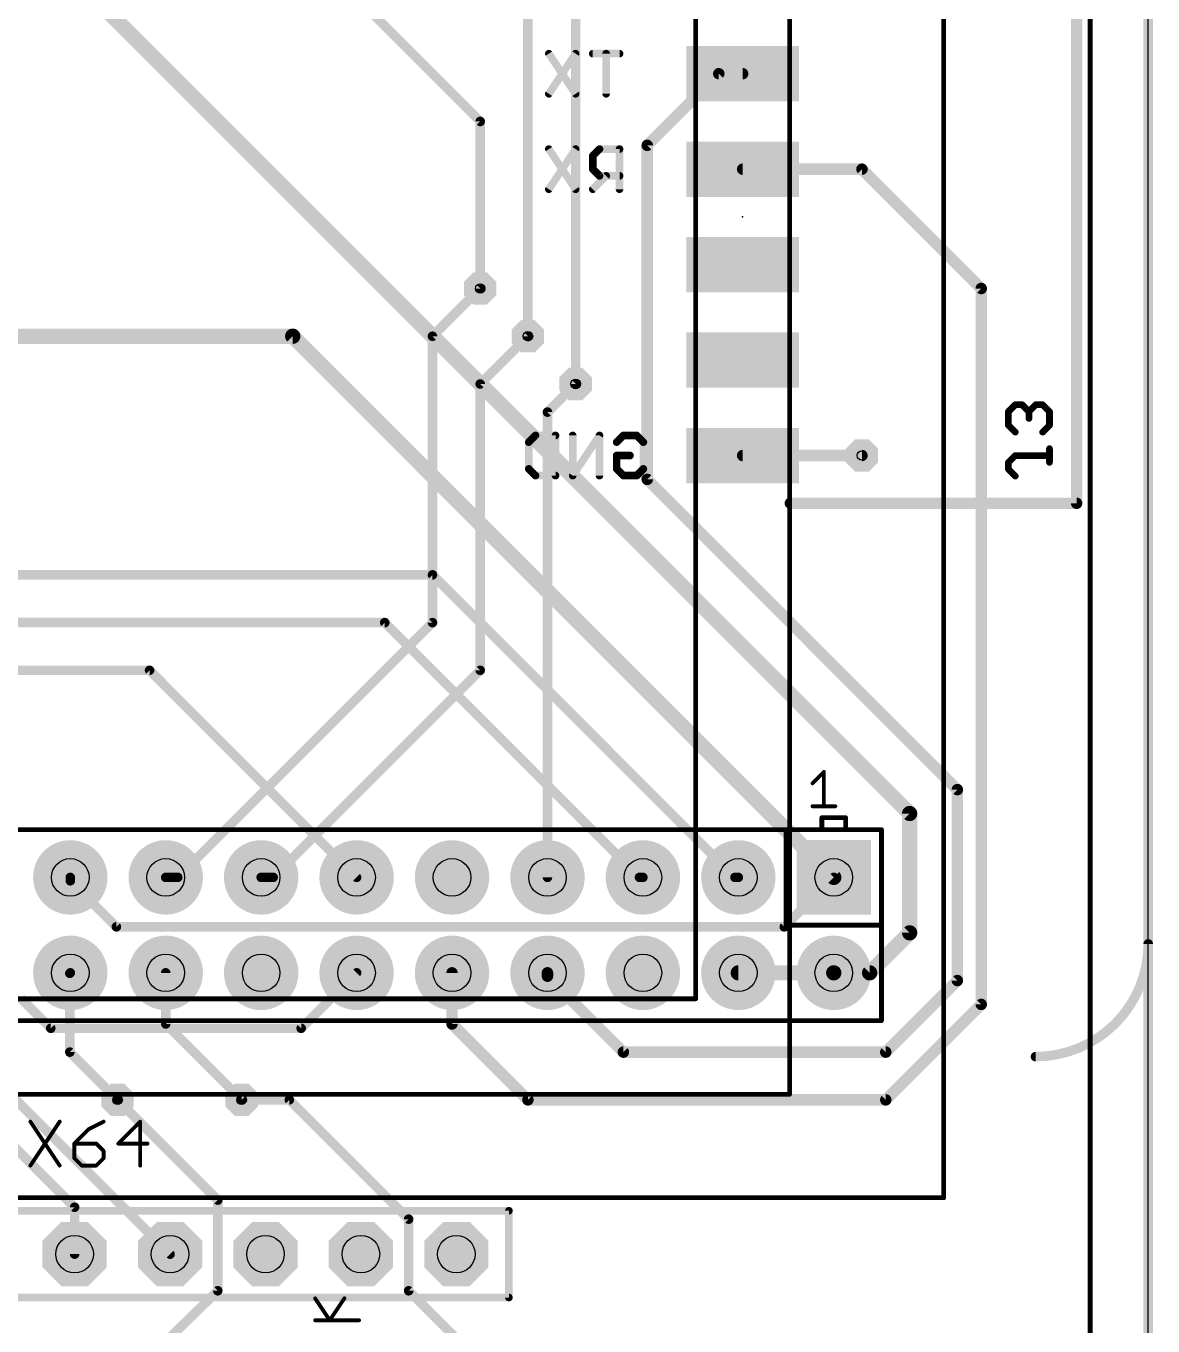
# Model space of a CAD drawing. Extents: x -0.1 to 85.2, y -25.2 to 58.4.
# Drawn here: x 55.22 to 85.22, y -7.29 to 27.3 of the extents above; entities that cross this region are included whole.
import ezdxf

# ---------------------------------------------------------------- set-up
doc = ezdxf.new("R2010")
doc.units = 0
for name, color, linetype in [('1', 22, 'CONTINUOUS'), ('16', 175, 'CONTINUOUS'), ('17', 82, 'CONTINUOUS'), ('18', 82, 'CONTINUOUS'), ('20', 7, 'CONTINUOUS'), ('21', 253, 'CONTINUOUS'), ('22', 253, 'CONTINUOUS'), ('24', 7, 'CONTINUOUS'), ('26', 253, 'CONTINUOUS'), ('27', 253, 'CONTINUOUS'), ('28', 253, 'CONTINUOUS'), ('29', 253, 'CONTINUOUS'), ('30', 253, 'CONTINUOUS'), ('32', 253, 'CONTINUOUS'), ('44', 253, 'CONTINUOUS'), ('49', 253, 'CONTINUOUS'), ('52', 253, 'CONTINUOUS')]:
    doc.layers.add(name, color=color, linetype=linetype)

# ---------------------------------------------------------------- blocks, each defined once
blk = doc.blocks.new('RECT')
blk.add_solid([(-0.5, -0.5), (0.5, -0.5), (-0.5, 0.5), (0.5, 0.5)])
blk = doc.blocks.new('OCTAGONP')
at = {"const_width": 0.5}
blk.add_lwpolyline([(-0.25, -0.1036), (-0.25, 0.1036), (-0.1036, 0.25), (0.1036, 0.25), (0.25, 0.1036), (0.25, -0.1036), (0.1036, -0.25), (-0.1036, -0.25), (-0.25, -0.1036), (-0.25, 0.1036)], dxfattribs=at)
blk = doc.blocks.new('SQUAREP')
blk.add_solid([(-0.5, -0.5), (0.5, -0.5), (-0.5, 0.5), (0.5, 0.5)])
blk = doc.blocks.new('ROUNDP')
at = {"const_width": 0.5}
blk.add_lwpolyline([(0, -0.25, 1), (0, 0.25, 1), (0, -0.25)], format="xyb", dxfattribs=at)
blk = doc.blocks.new('OCTAGONV')
at = {"const_width": 0.5}
blk.add_lwpolyline([(-0.25, -0.1036), (-0.25, 0.1036), (-0.1036, 0.25), (0.1036, 0.25), (0.25, 0.1036), (0.25, -0.1036), (0.1036, -0.25), (-0.1036, -0.25), (-0.25, -0.1036), (-0.25, 0.1036)], dxfattribs=at)

msp = doc.modelspace()

# ---------------------------------------------------------------- linework, layer by layer
at = {"layer": '1', "const_width": 0.254}
for points in [[(85.09, -24.13), (85.09, 55.88)], [(66.04, 19.05), (67.31, 20.32)], [(66.04, 11.43), (66.04, 19.05)], [(67.31, 17.78), (68.58, 19.05)], [(67.31, 10.16), (67.31, 17.78)], [(69.1, 17.03), (69.85, 17.78)], [(69.1, 4.65), (69.1, 17.03)], [(59.26, 4.65), (66.04, 11.43)], [(61.8, 4.65), (67.31, 10.16)], [(58.94, 4.65), (59.26, 4.65)], [(61.48, 4.65), (61.8, 4.65)], [(56.388, 2.098), (56.4, 2.11)], [(56.388, 0), (56.388, 2.098)], [(58.94, 2.11), (58.94, 0.75)], [(60.96, -1.27), (58.94, 0.75)], [(57.658, -1.27), (56.388, 0)]]:
    msp.add_lwpolyline(points, dxfattribs=at)
at = {"layer": '1', "const_width": 0.127}
for points in [[(67.3549, 20.2751, 1), (67.2651, 20.3649)], [(66.1035, 19.05, 1), (65.9765, 19.05)], [(65.9951, 19.0949, 1), (66.0849, 19.0051)], [(68.6249, 19.0051, 1), (68.5351, 19.0949)], [(67.3735, 17.78, 1), (67.2465, 17.78)], [(67.2651, 17.8249, 1), (67.3549, 17.7351)], [(69.8949, 17.7351, 1), (69.8051, 17.8249)], [(69.1635, 17.03, 1), (69.0365, 17.03)], [(69.0551, 17.0749, 1), (69.1449, 16.9851)], [(65.9765, 11.43, 1), (66.1035, 11.43)], [(66.0849, 11.3851, 1), (65.9951, 11.4749)], [(67.2465, 10.16, 1), (67.3735, 10.16)], [(67.3549, 10.1151, 1), (67.2651, 10.2049)], [(58.94, 4.7135, 1), (58.94, 4.5865)], [(59.2151, 4.6949, 1), (59.3049, 4.6051)], [(59.26, 4.5865, 1), (59.26, 4.7135)], [(61.48, 4.7135, 1), (61.48, 4.5865)], [(61.7551, 4.6949, 1), (61.8449, 4.6051)], [(61.8, 4.5865, 1), (61.8, 4.7135)], [(69.0365, 4.65, 1), (69.1635, 4.65)], [(56.4515, 2.098, 1), (56.3245, 2.098)], [(56.3431, 2.1429, 1), (56.4329, 2.0531)], [(56.4449, 2.0651, 1), (56.3551, 2.1549)], [(59.0035, 2.11, 1), (58.8765, 2.11)], [(58.9849, 0.7949, 1), (58.8951, 0.7051)], [(58.8765, 0.75, 1), (59.0035, 0.75)], [(56.4329, 0.0449, 1), (56.3431, -0.0449)], [(56.3245, 0, 1), (56.4515, 0)], [(57.6131, -1.3149, 1), (57.7029, -1.2251)], [(60.9151, -1.3149, 1), (61.0049, -1.2251)]]:
    msp.add_lwpolyline(points, format="xyb", dxfattribs=at)
at = {"layer": '16'}
for points, const_width in [([(85.09, 55.88), (85.09, -24.13)], 0.254), ([(67.31, 24.765), (55.88, 36.195)], 0.254), ([(69.85, 17.78), (69.85, 35.8625)], 0.254), ([(56.095, 28.995), (78.74, 6.35)], 0.4064), ([(68.58, 19.05), (68.58, 29.21)], 0.254), ([(71.755, 24.13), (73.66, 26.035)], 0.3048), ([(73.66, 26.035), (74.295, 26.035)], 0.3048), ([(67.31, 20.32), (67.31, 24.765)], 0.254), ([(71.755, 15.24), (71.755, 24.13)], 0.3048), ([(77.47, 23.495), (74.295, 23.495)], 0.3048), ([(80.645, 20.32), (77.47, 23.495)], 0.3048), ([(80.645, 1.27), (80.645, 20.32)], 0.3048), ([(43.4975, 19.05), (62.32, 19.05)], 0.4064), ([(62.32, 19.05), (76.72, 4.65)], 0.4064), ([(74.295, 15.875), (77.47, 15.875)], 0.3048), ([(80.01, 6.985), (71.755, 15.24)], 0.3048), ([(66.04, 12.7), (41.91, 12.7)], 0.254), ([(74.09, 4.65), (66.04, 12.7)], 0.254), ([(64.77, 11.43), (41.91, 11.43)], 0.254), ([(71.55, 4.65), (64.77, 11.43)], 0.254), ([(45.72, 10.16), (58.51, 10.16)], 0.254), ([(58.51, 10.16), (64.02, 4.65)], 0.254), ([(80.01, 1.905), (80.01, 6.985)], 0.3048), ([(78.74, 6.35), (78.74, 3.175)], 0.4064), ([(56.4, 4.65), (56.4, 4.56)], 0.254), ([(56.4, 4.56), (57.6263, 3.3338)], 0.254), ([(71.64, 4.65), (71.55, 4.65)], 0.254), ([(74.18, 4.65), (74.09, 4.65)], 0.254), ([(75.4038, 3.3338), (76.72, 4.65)], 0.254), ([(57.6263, 3.3338), (75.4038, 3.3338)], 0.254), ([(78.74, 3.175), (77.675, 2.11)], 0.4064), ([(62.545, 0.635), (64.02, 2.11)], 0.254), ([(66.56, 2.11), (66.56, 0.75)], 0.3048), ([(69.1, 2.11), (69.1, 2.02)], 0.3048), ([(69.1, 2.02), (71.12, 0)], 0.3048), ([(74.18, 2.11), (76.72, 2.11)], 0.4064), ([(76.72, 2.11), (77.675, 2.11)], 0.4064), ([(78.105, 0), (80.01, 1.905)], 0.3048), ([(55.0862, 1.4287), (55.88, 0.635)], 0.254), ([(78.105, -1.27), (80.645, 1.27)], 0.3048), ([(55.88, 0.635), (62.545, 0.635)], 0.254), ([(66.56, 0.75), (68.58, -1.27)], 0.3048), ([(53.68, 0), (59.055, -5.375)], 0.254), ([(71.12, 0), (78.105, 0)], 0.3048), ([(56.515, -4.1275), (53.6575, -1.27)], 0.254), ([(60.325, -3.937), (57.658, -1.27)], 0.254), ([(62.23, -1.27), (60.96, -1.27)], 0.254), ([(65.405, -4.445), (62.23, -1.27)], 0.254), ([(68.58, -1.27), (78.105, -1.27)], 0.3048), ([(56.515, -5.375), (56.515, -4.1275)], 0.254), ([(60.325, -6.35), (60.325, -3.937)], 0.254), ([(65.405, -6.35), (65.405, -4.445)], 0.254), ([(59.04, -7.605), (60.325, -6.35)], 0.254), ([(66.66, -7.605), (65.405, -6.35)], 0.254)]:
    msp.add_lwpolyline(points, dxfattribs=dict(at, const_width=const_width))
for points, const_width in [([(73.66, 26.1112, 1), (73.66, 25.9588)], 0.1524), ([(73.7139, 25.9811, 1), (73.6061, 26.0889)], 0.1524), ([(74.295, 25.9588, 1), (74.295, 26.1112)], 0.1524), ([(67.3735, 24.765, 1), (67.2465, 24.765)], 0.127), ([(67.2651, 24.7201, 1), (67.3549, 24.8099)], 0.127), ([(71.8312, 24.13, 1), (71.6788, 24.13)], 0.1524), ([(71.7011, 24.1839, 1), (71.8089, 24.0761)], 0.1524), ([(74.295, 23.5712, 1), (74.295, 23.4188)], 0.1524), ([(77.5239, 23.5489, 1), (77.4161, 23.4411)], 0.1524), ([(77.47, 23.4188, 1), (77.47, 23.5712)], 0.1524), ([(80.7212, 20.32, 1), (80.5688, 20.32)], 0.1524), ([(80.5911, 20.2661, 1), (80.6989, 20.3739)], 0.1524), ([(67.2465, 20.32, 1), (67.3735, 20.32)], 0.127), ([(62.3918, 19.1218, 1), (62.2482, 18.9782)], 0.2032), ([(62.32, 18.9484, 1), (62.32, 19.1516)], 0.2032), ([(68.5165, 19.05, 1), (68.6435, 19.05)], 0.127), ([(69.7865, 17.78, 1), (69.9135, 17.78)], 0.127), ([(74.295, 15.9512, 1), (74.295, 15.7988)], 0.1524), ([(77.47, 15.7988, 1), (77.47, 15.9512)], 0.1524), ([(71.8089, 15.2939, 1), (71.7011, 15.1861)], 0.1524), ([(71.6788, 15.24, 1), (71.8312, 15.24)], 0.1524), ([(66.0849, 12.7449, 1), (65.9951, 12.6551)], 0.127), ([(66.04, 12.6365, 1), (66.04, 12.7635)], 0.127), ([(64.8149, 11.4749, 1), (64.7251, 11.3851)], 0.127), ([(64.77, 11.3665, 1), (64.77, 11.4935)], 0.127), ([(58.5549, 10.2049, 1), (58.4651, 10.1151)], 0.127), ([(58.51, 10.0965, 1), (58.51, 10.2235)], 0.127), ([(80.0862, 6.985, 1), (79.9338, 6.985)], 0.1524), ([(79.9561, 6.9311, 1), (80.0639, 7.0389)], 0.1524), ([(78.8416, 6.35, 1), (78.6384, 6.35)], 0.2032), ([(78.6682, 6.2782, 1), (78.8118, 6.4218)], 0.2032), ([(56.4635, 4.65, 1), (56.3365, 4.65)], 0.127), ([(56.4449, 4.6049, 1), (56.3551, 4.5151)], 0.127), ([(56.3365, 4.56, 1), (56.4635, 4.56)], 0.127), ([(63.9751, 4.6051, 1), (64.0649, 4.6949)], 0.127), ([(71.55, 4.7135, 1), (71.55, 4.5865)], 0.127), ([(71.5051, 4.6051, 1), (71.5949, 4.6949)], 0.127), ([(71.64, 4.5865, 1), (71.64, 4.7135)], 0.127), ([(74.09, 4.7135, 1), (74.09, 4.5865)], 0.127), ([(74.0451, 4.6051, 1), (74.1349, 4.6949)], 0.127), ([(74.18, 4.5865, 1), (74.18, 4.7135)], 0.127), ([(76.6482, 4.5782, 1), (76.7918, 4.7218)], 0.2032), ([(76.7649, 4.6051, 1), (76.6751, 4.6949)], 0.127), ([(57.6263, 3.3973, 1), (57.6263, 3.2703)], 0.127), ([(75.4038, 3.2703, 1), (75.4038, 3.3973)], 0.127), ([(57.5813, 3.2888, 1), (57.6712, 3.3787)], 0.127), ([(75.3588, 3.3787, 1), (75.4487, 3.2888)], 0.127), ([(78.6384, 3.175, 1), (78.8416, 3.175)], 0.2032), ([(78.8118, 3.1032, 1), (78.6682, 3.2468)], 0.2032), ([(64.0649, 2.0651, 1), (63.9751, 2.1549)], 0.127), ([(66.6362, 2.11, 1), (66.4838, 2.11)], 0.1524), ([(69.1762, 2.11, 1), (69.0238, 2.11)], 0.1524), ([(69.1539, 2.0739, 1), (69.0461, 1.9661)], 0.1524), ([(69.0238, 2.02, 1), (69.1762, 2.02)], 0.1524), ([(74.18, 2.2116, 1), (74.18, 2.0084)], 0.2032), ([(76.72, 2.2116, 1), (76.72, 2.0084)], 0.2032), ([(76.72, 2.0084, 1), (76.72, 2.2116)], 0.2032), ([(77.6032, 2.1818, 1), (77.7468, 2.0382)], 0.2032), ([(77.675, 2.0084, 1), (77.675, 2.2116)], 0.2032), ([(79.9338, 1.905, 1), (80.0862, 1.905)], 0.1524), ([(80.0639, 1.8511, 1), (79.9561, 1.9589)], 0.1524), ([(80.6989, 1.2161, 1), (80.5911, 1.3239)], 0.1524), ([(80.5688, 1.27, 1), (80.7212, 1.27)], 0.1524), ([(55.88, 0.6985, 1), (55.88, 0.5715)], 0.127), ([(55.8351, 0.5901, 1), (55.9249, 0.6799)], 0.127), ([(62.5001, 0.6799, 1), (62.5899, 0.5901)], 0.127), ([(62.545, 0.5715, 1), (62.545, 0.6985)], 0.127), ([(66.6139, 0.8039, 1), (66.5061, 0.6961)], 0.1524), ([(66.4838, 0.75, 1), (66.6362, 0.75)], 0.1524), ([(71.12, 0.0762, 1), (71.12, -0.0762)], 0.1524), ([(71.0661, -0.0539, 1), (71.1739, 0.0539)], 0.1524), ([(78.0511, 0.0539, 1), (78.1589, -0.0539)], 0.1524), ([(78.105, -0.0762, 1), (78.105, 0.0762)], 0.1524), ([(57.7029, -1.2251, 1), (57.6131, -1.3149)], 0.127), ([(60.96, -1.2065, 1), (60.96, -1.3335)], 0.127), ([(62.2749, -1.2251, 1), (62.1851, -1.3149)], 0.127), ([(62.23, -1.3335, 1), (62.23, -1.2065)], 0.127), ([(68.58, -1.1938, 1), (68.58, -1.3462)], 0.1524), ([(68.5261, -1.3239, 1), (68.6339, -1.2161)], 0.1524), ([(78.0511, -1.2161, 1), (78.1589, -1.3239)], 0.1524), ([(78.105, -1.3462, 1), (78.105, -1.1938)], 0.1524), ([(56.5785, -4.1275, 1), (56.4515, -4.1275)], 0.127), ([(56.4701, -4.1724, 1), (56.5599, -4.0826)], 0.127), ([(60.3885, -3.937, 1), (60.2615, -3.937)], 0.127), ([(60.2801, -3.9819, 1), (60.3699, -3.8921)], 0.127), ([(65.4685, -4.445, 1), (65.3415, -4.445)], 0.127), ([(65.3601, -4.4899, 1), (65.4499, -4.4001)], 0.127), ([(56.4515, -5.375, 1), (56.5785, -5.375)], 0.127), ([(59.0101, -5.4199, 1), (59.0999, -5.3301)], 0.127), ([(60.3694, -6.3954, 1), (60.2806, -6.3046)], 0.127), ([(65.4499, -6.3051, 1), (65.3601, -6.3949)], 0.127), ([(60.2615, -6.35, 1), (60.3885, -6.35)], 0.127), ([(65.3415, -6.35, 1), (65.4685, -6.35)], 0.127)]:
    msp.add_lwpolyline(points, format="xyb", dxfattribs=dict(at, const_width=const_width))
at = {"layer": '20'}
msp.add_line((85.09, -21.59), (85.09, 53.34), dxfattribs=at)
at = {"layer": '21'}
for points, const_width in [([(76.1528, 7.1524), (76.4578, 7.4575)], 0.1016), ([(76.4578, 7.4575), (76.4578, 6.5423)], 0.1016), ([(76.1528, 6.5423), (76.7629, 6.5423)], 0.1016), ([(77.0375, 6.2375), (76.4025, 6.2375)], 0.127), ([(76.4025, 6.2375), (76.4025, 5.92)], 0.127), ([(77.0375, 5.92), (77.0375, 6.2375)], 0.127), ([(75.45, 5.92), (27.19, 5.92)], 0.127), ([(76.4025, 5.92), (75.45, 5.92)], 0.127), ([(75.45, 3.38), (75.45, 5.92)], 0.127), ([(77.0375, 5.92), (76.4025, 5.92)], 0.127), ([(77.99, 5.92), (77.0375, 5.92)], 0.127), ([(77.99, 3.38), (77.99, 5.92)], 0.127), ([(77.99, 3.38), (75.45, 3.38)], 0.127), ([(77.99, 0.84), (77.99, 3.38)], 0.127), ([(27.19, 0.84), (77.99, 0.84)], 0.127), ([(17.016, -4.22), (68.074, -4.22)], 0.2032), ([(68.074, -4.22), (68.074, -6.53)], 0.2032), ([(68.074, -6.53), (17.016, -6.53)], 0.2032)]:
    msp.add_lwpolyline(points, dxfattribs=dict(at, const_width=const_width))
for points, const_width in [([(76.4832, 7.4575, 1), (76.4324, 7.4575)], 0.0508), ([(76.4758, 7.4395, 1), (76.4399, 7.4754)], 0.0508), ([(76.1348, 7.1704, 1), (76.1707, 7.1345)], 0.0508), ([(76.1528, 6.5677, 1), (76.1528, 6.5169)], 0.0508), ([(76.7629, 6.5169, 1), (76.7629, 6.5677)], 0.0508), ([(76.4025, 6.2693, 1), (76.4025, 6.2058)], 0.0635), ([(76.4343, 6.2375, 1), (76.3708, 6.2375)], 0.0635), ([(76.4324, 6.5423, 1), (76.4832, 6.5423)], 0.0508), ([(77.0693, 6.2375, 1), (77.0058, 6.2375)], 0.0635), ([(77.0375, 6.2058, 1), (77.0375, 6.2693)], 0.0635), ([(75.4818, 5.92, 1), (75.4183, 5.92)], 0.0635), ([(75.45, 5.9517, 1), (75.45, 5.8883)], 0.0635), ([(75.45, 5.8883, 1), (75.45, 5.9517)], 0.0635), ([(76.4025, 5.9517, 1), (76.4025, 5.8883)], 0.0635), ([(76.3708, 5.92, 1), (76.4343, 5.92)], 0.0635), ([(76.4025, 5.8883, 1), (76.4025, 5.9517)], 0.0635), ([(77.0375, 5.9517, 1), (77.0375, 5.8883)], 0.0635), ([(77.0058, 5.92, 1), (77.0693, 5.92)], 0.0635), ([(77.0375, 5.8883, 1), (77.0375, 5.9517)], 0.0635), ([(78.0218, 5.92, 1), (77.9583, 5.92)], 0.0635), ([(77.99, 5.8883, 1), (77.99, 5.9517)], 0.0635), ([(75.45, 3.4118, 1), (75.45, 3.3483)], 0.0635), ([(75.4183, 3.38, 1), (75.4818, 3.38)], 0.0635), ([(78.0218, 3.38, 1), (77.9583, 3.38)], 0.0635), ([(77.9583, 3.38, 1), (78.0218, 3.38)], 0.0635), ([(77.99, 3.3483, 1), (77.99, 3.4118)], 0.0635), ([(77.9583, 0.84, 1), (78.0218, 0.84)], 0.0635), ([(77.99, 0.8083, 1), (77.99, 0.8718)], 0.0635), ([(68.1248, -4.22, 1), (68.0232, -4.22)], 0.1016), ([(68.074, -4.2708, 1), (68.074, -4.1692)], 0.1016), ([(68.0232, -6.53, 1), (68.1248, -6.53)], 0.1016), ([(68.074, -6.5808, 1), (68.074, -6.4792)], 0.1016)]:
    msp.add_lwpolyline(points, format="xyb", dxfattribs=dict(at, const_width=const_width))
at = {"layer": '22'}
for points, const_width in [([(83.185, 14.605), (83.185, 29.845)], 0.3048), ([(81.5511, 17.2271), (81.3689, 17.0449)], 0.1778), ([(81.7333, 17.2271), (81.5511, 17.2271)], 0.1778), ([(81.9155, 17.0449), (81.7333, 17.2271)], 0.1778), ([(82.0977, 17.2271), (81.9155, 17.0449)], 0.1778), ([(82.2798, 17.2271), (82.0977, 17.2271)], 0.1778), ([(82.462, 17.0449), (82.2798, 17.2271)], 0.1778), ([(81.3689, 17.0449), (81.3689, 16.6805)], 0.1778), ([(81.9155, 17.0449), (81.9155, 16.8627)], 0.1778), ([(82.462, 16.6805), (82.462, 17.0449)], 0.1778), ([(81.3689, 16.6805), (81.5511, 16.4983)], 0.1778), ([(82.2798, 16.4983), (82.462, 16.6805)], 0.1778), ([(81.3689, 15.6933), (81.5511, 15.8755)], 0.1778), ([(81.5511, 15.8755), (82.462, 15.8755)], 0.1778), ([(82.462, 15.6933), (82.462, 16.0577)], 0.1778), ([(81.3689, 15.5111), (81.3689, 15.6933)], 0.1778), ([(81.5511, 15.3289), (81.3689, 15.5111)], 0.1778), ([(75.565, 14.605), (83.185, 14.605)], 0.3048)]:
    msp.add_lwpolyline(points, dxfattribs=dict(at, const_width=const_width))
for points, const_width in [([(81.5511, 17.2715, 1), (81.5511, 17.1826)], 0.0889), ([(81.5825, 17.1956, 1), (81.5197, 17.2585)], 0.0889), ([(81.7647, 17.2585, 1), (81.7018, 17.1956)], 0.0889), ([(81.7333, 17.1826, 1), (81.7333, 17.2715)], 0.0889), ([(82.0977, 17.2715, 1), (82.0977, 17.1826)], 0.0889), ([(82.1291, 17.1956, 1), (82.0662, 17.2585)], 0.0889), ([(82.3113, 17.2585, 1), (82.2484, 17.1956)], 0.0889), ([(82.2798, 17.1826, 1), (82.2798, 17.2715)], 0.0889), ([(81.3375, 17.0763, 1), (81.4003, 17.0134)], 0.0889), ([(81.4134, 17.0449, 1), (81.3245, 17.0449)], 0.0889), ([(81.9599, 17.0449, 1), (81.871, 17.0449)], 0.0889), ([(81.884, 17.0763, 1), (81.9469, 17.0134)], 0.0889), ([(81.884, 17.0134, 1), (81.9469, 17.0763)], 0.0889), ([(82.5065, 17.0449, 1), (82.4176, 17.0449)], 0.0889), ([(82.4306, 17.0134, 1), (82.4935, 17.0763)], 0.0889), ([(81.4003, 16.7119, 1), (81.3375, 16.6491)], 0.0889), ([(81.3245, 16.6805, 1), (81.4134, 16.6805)], 0.0889), ([(81.871, 16.8627, 1), (81.9599, 16.8627)], 0.0889), ([(82.4176, 16.6805, 1), (82.5065, 16.6805)], 0.0889), ([(82.4935, 16.6491, 1), (82.4306, 16.7119)], 0.0889), ([(81.5197, 16.4669, 1), (81.5825, 16.5297)], 0.0889), ([(82.2484, 16.5297, 1), (82.3113, 16.4669)], 0.0889), ([(81.5511, 15.9199, 1), (81.5511, 15.831)], 0.0889), ([(81.5825, 15.844, 1), (81.5197, 15.9069)], 0.0889), ([(82.5065, 16.0577, 1), (82.4176, 16.0577)], 0.0889), ([(82.462, 15.831, 1), (82.462, 15.9199)], 0.0889), ([(81.3375, 15.7247, 1), (81.4003, 15.6618)], 0.0889), ([(81.4003, 15.5425, 1), (81.3375, 15.4797)], 0.0889), ([(81.4134, 15.6933, 1), (81.3245, 15.6933)], 0.0889), ([(82.4176, 15.6933, 1), (82.5065, 15.6933)], 0.0889), ([(81.3245, 15.5111, 1), (81.4134, 15.5111)], 0.0889), ([(81.5197, 15.2975, 1), (81.5825, 15.3603)], 0.0889), ([(75.565, 14.6812, 1), (75.565, 14.5288)], 0.1524), ([(83.1088, 14.605, 1), (83.2612, 14.605)], 0.1524), ([(83.185, 14.5288, 1), (83.185, 14.6812)], 0.1524)]:
    msp.add_lwpolyline(points, format="xyb", dxfattribs=dict(at, const_width=const_width))
at = {"layer": '24'}
msp.add_point((74.295, 22.225), dxfattribs=at)
at = {"layer": '26', "const_width": 0.2032}
for points in [[(69.849, 26.5693), (69.1372, 25.5016)], [(69.1372, 26.5693), (69.849, 25.5016)], [(71.0184, 26.5693), (70.3066, 26.5693)], [(70.6625, 25.5016), (70.6625, 26.5693)], [(69.849, 24.0293), (69.1372, 22.9616)], [(69.1372, 24.0293), (69.849, 22.9616)], [(70.4845, 24.0293), (70.3066, 23.8514)], [(70.3066, 23.8514), (70.3066, 23.4955)], [(71.0184, 24.0293), (70.4845, 24.0293)], [(71.0184, 22.9616), (71.0184, 24.0293)], [(70.3066, 23.4955), (70.4845, 23.3175)], [(70.6625, 23.3175), (70.3066, 22.9616)], [(70.4845, 23.3175), (71.0184, 23.3175)], [(68.6028, 16.2314), (68.7807, 16.4093)], [(68.6028, 15.5196), (68.6028, 16.2314)], [(68.7807, 16.4093), (69.3146, 16.4093)], [(69.3146, 16.4093), (69.3146, 15.3416)], [(70.484, 16.4093), (69.7722, 15.3416)], [(69.7722, 15.3416), (69.7722, 16.4093)], [(70.484, 15.3416), (70.484, 16.4093)], [(70.9416, 16.2314), (71.1195, 16.4093)], [(71.1195, 16.4093), (71.4755, 16.4093)], [(71.4755, 16.4093), (71.6534, 16.2314)], [(71.6534, 16.2314), (71.6534, 15.5196)], [(70.9416, 15.5196), (70.9416, 15.8755)], [(70.9416, 15.8755), (71.2975, 15.8755)], [(68.7807, 15.3416), (68.6028, 15.5196)], [(71.1195, 15.3416), (70.9416, 15.5196)], [(71.6534, 15.5196), (71.4755, 15.3416)], [(69.3146, 15.3416), (68.7807, 15.3416)], [(71.4755, 15.3416), (71.1195, 15.3416)]]:
    msp.add_lwpolyline(points, dxfattribs=at)
at = {"layer": '26', "const_width": 0.1016}
for points in [[(69.1795, 26.5975, 1), (69.0949, 26.5411)], [(69.8913, 26.5411, 1), (69.8067, 26.5975)], [(70.3066, 26.6201, 1), (70.3066, 26.5185)], [(70.7133, 26.5693, 1), (70.6117, 26.5693)], [(71.0184, 26.5185, 1), (71.0184, 26.6201)], [(69.0949, 25.5298, 1), (69.1795, 25.4734)], [(69.8067, 25.4734, 1), (69.8913, 25.5298)], [(70.6117, 25.5016, 1), (70.7133, 25.5016)], [(69.1795, 24.0575, 1), (69.0949, 24.0011)], [(69.8913, 24.0011, 1), (69.8067, 24.0575)], [(70.3574, 23.8514, 1), (70.2558, 23.8514)], [(70.2707, 23.8873, 1), (70.3425, 23.8154)], [(70.4845, 24.0801, 1), (70.4845, 23.9785)], [(70.5205, 23.9934, 1), (70.4486, 24.0652)], [(71.0692, 24.0293, 1), (70.9676, 24.0293)], [(71.0184, 23.9785, 1), (71.0184, 24.0801)], [(70.3425, 23.5314, 1), (70.2707, 23.4595)], [(70.2558, 23.4955, 1), (70.3574, 23.4955)], [(70.4845, 23.3683, 1), (70.4845, 23.2667)], [(70.4486, 23.2816, 1), (70.5205, 23.3534)], [(70.6984, 23.2816, 1), (70.6266, 23.3534)], [(71.0184, 23.2667, 1), (71.0184, 23.3683)], [(69.0949, 22.9898, 1), (69.1795, 22.9334)], [(69.8067, 22.9334, 1), (69.8913, 22.9898)], [(70.2707, 22.9975, 1), (70.3425, 22.9257)], [(70.9676, 22.9616, 1), (71.0692, 22.9616)], [(68.6536, 16.2314, 1), (68.552, 16.2314)], [(68.5669, 16.2673, 1), (68.6387, 16.1954)], [(68.7807, 16.4601, 1), (68.7807, 16.3585)], [(68.8167, 16.3734, 1), (68.7448, 16.4452)], [(69.3654, 16.4093, 1), (69.2638, 16.4093)], [(69.3146, 16.3585, 1), (69.3146, 16.4601)], [(69.823, 16.4093, 1), (69.7214, 16.4093)], [(70.5348, 16.4093, 1), (70.4332, 16.4093)], [(70.5263, 16.3811, 1), (70.4417, 16.4375)], [(70.9057, 16.2673, 1), (70.9775, 16.1954)], [(71.1195, 16.4601, 1), (71.1195, 16.3585)], [(71.1555, 16.3734, 1), (71.0836, 16.4452)], [(71.5114, 16.4452, 1), (71.4395, 16.3734)], [(71.4755, 16.3585, 1), (71.4755, 16.4601)], [(71.7042, 16.2314, 1), (71.6026, 16.2314)], [(71.6175, 16.1954, 1), (71.6893, 16.2673)], [(70.9924, 15.8755, 1), (70.8908, 15.8755)], [(70.9416, 15.9263, 1), (70.9416, 15.8247)], [(71.2975, 15.8247, 1), (71.2975, 15.9263)], [(68.6387, 15.5555, 1), (68.5669, 15.4836)], [(68.552, 15.5196, 1), (68.6536, 15.5196)], [(70.9775, 15.5555, 1), (70.9057, 15.4836)], [(70.8908, 15.5196, 1), (70.9924, 15.5196)], [(71.6026, 15.5196, 1), (71.7042, 15.5196)], [(71.6893, 15.4836, 1), (71.6175, 15.5555)], [(68.7807, 15.3924, 1), (68.7807, 15.2908)], [(68.7448, 15.3057, 1), (68.8167, 15.3775)], [(69.2638, 15.3416, 1), (69.3654, 15.3416)], [(69.3146, 15.2908, 1), (69.3146, 15.3924)], [(69.7299, 15.3698, 1), (69.8145, 15.3134)], [(69.7214, 15.3416, 1), (69.823, 15.3416)], [(70.4332, 15.3416, 1), (70.5348, 15.3416)], [(71.1195, 15.3924, 1), (71.1195, 15.2908)], [(71.0836, 15.3057, 1), (71.1555, 15.3775)], [(71.4395, 15.3775, 1), (71.5114, 15.3057)], [(71.4755, 15.2908, 1), (71.4755, 15.3924)]]:
    msp.add_lwpolyline(points, format="xyb", dxfattribs=at)
at = {"layer": '27', "const_width": 0.1016}
for points in [[(55.3376, -1.8498), (56.1172, -3.0192)], [(56.1172, -1.8498), (55.3376, -3.0192)], [(56.8968, -2.0447), (56.507, -2.4345)], [(57.2866, -1.8498), (56.8968, -2.0447)], [(58.2611, -1.8498), (57.6764, -2.4345)], [(58.2611, -3.0192), (58.2611, -1.8498)], [(56.507, -2.4345), (56.507, -2.8243)], [(57.0917, -2.4345), (56.507, -2.4345)], [(57.2866, -2.6294), (57.0917, -2.4345)], [(57.6764, -2.4345), (58.456, -2.4345)], [(57.2866, -2.8243), (57.2866, -2.6294)], [(56.507, -2.8243), (56.7019, -3.0192)], [(56.7019, -3.0192), (57.0917, -3.0192)], [(57.0917, -3.0192), (57.2866, -2.8243)]]:
    msp.add_lwpolyline(points, dxfattribs=at)
at = {"layer": '27', "const_width": 0.0508}
for points in [[(55.3587, -1.8357, 1), (55.3165, -1.8639)], [(56.1383, -1.8639, 1), (56.096, -1.8357)], [(56.8854, -2.022, 1), (56.9081, -2.0674)], [(56.9147, -2.0627, 1), (56.8788, -2.0267)], [(57.2979, -1.8725, 1), (57.2752, -1.8271)], [(58.2865, -1.8498, 1), (58.2357, -1.8498)], [(58.279, -1.8678, 1), (58.2431, -1.8318)], [(56.489, -2.4165, 1), (56.5249, -2.4525)], [(56.5324, -2.4345, 1), (56.4816, -2.4345)], [(56.507, -2.4091, 1), (56.507, -2.4599)], [(57.1096, -2.4165, 1), (57.0737, -2.4525)], [(57.0917, -2.4599, 1), (57.0917, -2.4091)], [(57.6584, -2.4165, 1), (57.6943, -2.4525)], [(57.6764, -2.4091, 1), (57.6764, -2.4599)], [(58.456, -2.4599, 1), (58.456, -2.4091)], [(57.312, -2.6294, 1), (57.2612, -2.6294)], [(57.2686, -2.6474, 1), (57.3045, -2.6114)], [(55.3165, -3.0051, 1), (55.3587, -3.0333)], [(56.096, -3.0333, 1), (56.1383, -3.0051)], [(56.5249, -2.8063, 1), (56.489, -2.8423)], [(56.4816, -2.8243, 1), (56.5324, -2.8243)], [(56.7019, -2.9938, 1), (56.7019, -3.0446)], [(56.6839, -3.0372, 1), (56.7198, -3.0012)], [(57.0737, -3.0012, 1), (57.1096, -3.0372)], [(57.0917, -3.0446, 1), (57.0917, -2.9938)], [(57.2612, -2.8243, 1), (57.312, -2.8243)], [(57.3045, -2.8423, 1), (57.2686, -2.8063)], [(58.2357, -3.0192, 1), (58.2865, -3.0192)]]:
    msp.add_lwpolyline(points, format="xyb", dxfattribs=at)
at = {"layer": '28', "const_width": 0.1016}
for points in [[(62.9158, -6.5507), (63.3056, -7.1354)], [(63.3056, -7.1354), (63.6954, -6.5507)], [(62.9158, -7.1354), (64.0852, -7.1354)]]:
    msp.add_lwpolyline(points, dxfattribs=at)
at = {"layer": '28', "const_width": 0.0508}
for points in [[(62.9369, -6.5366, 1), (62.8947, -6.5648)], [(63.7165, -6.5648, 1), (63.6743, -6.5366)], [(62.9158, -7.11, 1), (62.9158, -7.1608)], [(63.2845, -7.1213, 1), (63.3267, -7.1495)], [(63.2845, -7.1495, 1), (63.3267, -7.1213)], [(64.0852, -7.1608, 1), (64.0852, -7.11)]]:
    msp.add_lwpolyline(points, format="xyb", dxfattribs=at)
at = {"layer": '44'}
for centre, radius in [((67.31, 20.32), 0.127), ((68.58, 19.05), 0.127), ((69.85, 17.78), 0.127), ((77.47, 15.875), 0.127), ((56.4, 4.65), 0.5), ((58.94, 4.65), 0.5), ((61.48, 4.65), 0.5), ((64.02, 4.65), 0.5), ((66.56, 4.65), 0.5), ((69.1, 4.65), 0.5), ((71.64, 4.65), 0.5), ((74.18, 4.65), 0.5), ((76.72, 4.65), 0.5), ((56.4, 2.11), 0.5), ((58.94, 2.11), 0.5), ((61.48, 2.11), 0.5), ((64.02, 2.11), 0.5), ((66.56, 2.11), 0.5), ((69.1, 2.11), 0.5), ((71.64, 2.11), 0.5), ((74.18, 2.11), 0.5), ((76.72, 2.11), 0.5), ((57.658, -1.27), 0.127), ((60.96, -1.27), 0.127), ((56.515, -5.375), 0.5), ((59.055, -5.375), 0.5), ((61.595, -5.375), 0.5), ((64.135, -5.375), 0.5), ((66.675, -5.375), 0.5)]:
    msp.add_circle(centre, radius, dxfattribs=at)
at = {"layer": '49', "const_width": 0.127}
for points in [[(79.645, -3.875), (79.645, 39.625)], [(83.545, -7.875), (83.545, 39.625)], [(75.545, 31.8988), (75.545, -1.1213)], [(73.045, 29.3588), (73.045, 1.4188)], [(73.045, 1.4188), (12.045, 1.4188)], [(75.545, -1.1213), (9.545, -1.1213)], [(5.445, -3.875), (79.645, -3.875)]]:
    msp.add_lwpolyline(points, dxfattribs=at)
at = {"layer": '49', "const_width": 0.0635}
for points in [[(73.0132, 1.4188, 1), (73.0768, 1.4188)], [(73.045, 1.387, 1), (73.045, 1.4505)], [(75.5132, -1.1213, 1), (75.5768, -1.1213)], [(75.545, -1.153, 1), (75.545, -1.0895)], [(79.6133, -3.875, 1), (79.6768, -3.875)], [(79.645, -3.9068, 1), (79.645, -3.8432)]]:
    msp.add_lwpolyline(points, format="xyb", dxfattribs=at)
at = {"layer": '52'}
for points, const_width in [([(82.09, -0.12, 0.4142), (85.09, 2.88)], 0.254), ([(85.1535, 2.88, 1), (85.0265, 2.88)], 0.127), ([(82.09, -0.0565, 1), (82.09, -0.1835)], 0.127)]:
    msp.add_lwpolyline(points, format="xyb", dxfattribs=dict(at, const_width=const_width))

# ---------------------------------------------------------------- block references
at = {"layer": '16', "xscale": 1.27, "yscale": 2.794, "rotation": 270}
for p in [(74.295, 26.035), (74.295, 23.495), (74.295, 20.955), (74.295, 18.415), (74.295, 15.875)]:
    msp.add_blockref('RECT', p, dxfattribs=at)
at = {"layer": '17', "xscale": 1.778, "yscale": 1.778, "rotation": 180}
for name, p in [('ROUNDP', (56.4, 4.65)), ('ROUNDP', (56.4, 4.65)), ('ROUNDP', (58.94, 4.65)), ('ROUNDP', (58.94, 4.65)), ('ROUNDP', (61.48, 4.65)), ('ROUNDP', (61.48, 4.65)), ('ROUNDP', (64.02, 4.65)), ('ROUNDP', (64.02, 4.65)), ('ROUNDP', (66.56, 4.65)), ('ROUNDP', (66.56, 4.65)), ('ROUNDP', (69.1, 4.65)), ('ROUNDP', (69.1, 4.65)), ('ROUNDP', (71.64, 4.65)), ('ROUNDP', (71.64, 4.65)), ('ROUNDP', (74.18, 4.65)), ('ROUNDP', (74.18, 4.65)), ('SQUAREP', (76.72, 4.65)), ('SQUAREP', (76.72, 4.65)), ('ROUNDP', (56.4, 2.11)), ('ROUNDP', (56.4, 2.11)), ('ROUNDP', (58.94, 2.11)), ('ROUNDP', (58.94, 2.11)), ('ROUNDP', (61.48, 2.11)), ('ROUNDP', (61.48, 2.11)), ('ROUNDP', (64.02, 2.11)), ('ROUNDP', (64.02, 2.11)), ('ROUNDP', (66.56, 2.11)), ('ROUNDP', (66.56, 2.11)), ('ROUNDP', (69.1, 2.11)), ('ROUNDP', (69.1, 2.11)), ('ROUNDP', (71.64, 2.11)), ('ROUNDP', (71.64, 2.11)), ('ROUNDP', (74.18, 2.11)), ('ROUNDP', (74.18, 2.11)), ('ROUNDP', (76.72, 2.11)), ('ROUNDP', (76.72, 2.11))]:
    msp.add_blockref(name, p, dxfattribs=at)
at = {"layer": '17', "xscale": 1.508, "yscale": 1.508}
for p in [(56.515, -5.375), (56.515, -5.375), (59.055, -5.375), (59.055, -5.375), (61.595, -5.375), (61.595, -5.375), (64.135, -5.375), (64.135, -5.375), (66.675, -5.375), (66.675, -5.375)]:
    msp.add_blockref('OCTAGONP', p, dxfattribs=at)
at = {"layer": '18', "xscale": 0.6604, "yscale": 0.6604}
for p in [(67.31, 20.32), (67.31, 20.32), (68.58, 19.05), (68.58, 19.05), (69.85, 17.78), (69.85, 17.78), (77.47, 15.875), (77.47, 15.875), (57.658, -1.27), (57.658, -1.27), (60.96, -1.27), (60.96, -1.27)]:
    msp.add_blockref('OCTAGONV', p, dxfattribs=at)
at = {"layer": '29'}
for name, p, xscale, yscale in [('OCTAGONV', (67.31, 20.32), 0.8636, 0.8636), ('OCTAGONV', (68.58, 19.05), 0.8636, 0.8636), ('OCTAGONV', (69.85, 17.78), 0.8636, 0.8636), ('OCTAGONV', (77.47, 15.875), 0.8636, 0.8636), ('OCTAGONV', (57.658, -1.27), 0.8636, 0.8636), ('OCTAGONV', (60.96, -1.27), 0.8636, 0.8636), ('OCTAGONP', (56.515, -5.375), 1.7112, 1.7112), ('OCTAGONP', (59.055, -5.375), 1.7112, 1.7112), ('OCTAGONP', (61.595, -5.375), 1.7112, 1.7112), ('OCTAGONP', (64.135, -5.375), 1.7112, 1.7112), ('OCTAGONP', (66.675, -5.375), 1.7112, 1.7112)]:
    msp.add_blockref(name, p, dxfattribs=dict(at, xscale=xscale, yscale=yscale))
at = {"layer": '29', "xscale": 1.9812, "yscale": 1.9812, "rotation": 180}
for name, p in [('ROUNDP', (56.4, 4.65)), ('ROUNDP', (58.94, 4.65)), ('ROUNDP', (61.48, 4.65)), ('ROUNDP', (64.02, 4.65)), ('ROUNDP', (66.56, 4.65)), ('ROUNDP', (69.1, 4.65)), ('ROUNDP', (71.64, 4.65)), ('ROUNDP', (74.18, 4.65)), ('SQUAREP', (76.72, 4.65)), ('ROUNDP', (56.4, 2.11)), ('ROUNDP', (58.94, 2.11)), ('ROUNDP', (61.48, 2.11)), ('ROUNDP', (64.02, 2.11)), ('ROUNDP', (66.56, 2.11)), ('ROUNDP', (69.1, 2.11)), ('ROUNDP', (71.64, 2.11)), ('ROUNDP', (74.18, 2.11)), ('ROUNDP', (76.72, 2.11))]:
    msp.add_blockref(name, p, dxfattribs=at)
at = {"layer": '30'}
for name, p, xscale, yscale, rotation in [('RECT', (74.295, 26.035), 1.4732, 2.9972, 270), ('RECT', (74.295, 23.495), 1.4732, 2.9972, 270), ('RECT', (74.295, 20.955), 1.4732, 2.9972, 270), ('RECT', (74.295, 18.415), 1.4732, 2.9972, 270), ('RECT', (74.295, 15.875), 1.4732, 2.9972, 270), ('ROUNDP', (56.4, 4.65), 1.9812, 1.9812, 180), ('ROUNDP', (58.94, 4.65), 1.9812, 1.9812, 180), ('ROUNDP', (61.48, 4.65), 1.9812, 1.9812, 180), ('ROUNDP', (64.02, 4.65), 1.9812, 1.9812, 180), ('ROUNDP', (66.56, 4.65), 1.9812, 1.9812, 180), ('ROUNDP', (69.1, 4.65), 1.9812, 1.9812, 180), ('ROUNDP', (71.64, 4.65), 1.9812, 1.9812, 180), ('ROUNDP', (74.18, 4.65), 1.9812, 1.9812, 180), ('SQUAREP', (76.72, 4.65), 1.9812, 1.9812, 180), ('ROUNDP', (56.4, 2.11), 1.9812, 1.9812, 180), ('ROUNDP', (58.94, 2.11), 1.9812, 1.9812, 180), ('ROUNDP', (61.48, 2.11), 1.9812, 1.9812, 180), ('ROUNDP', (64.02, 2.11), 1.9812, 1.9812, 180), ('ROUNDP', (66.56, 2.11), 1.9812, 1.9812, 180), ('ROUNDP', (69.1, 2.11), 1.9812, 1.9812, 180), ('ROUNDP', (71.64, 2.11), 1.9812, 1.9812, 180), ('ROUNDP', (74.18, 2.11), 1.9812, 1.9812, 180), ('ROUNDP', (76.72, 2.11), 1.9812, 1.9812, 180)]:
    msp.add_blockref(name, p, dxfattribs=dict(at, xscale=xscale, yscale=yscale, rotation=rotation))
for name, p, xscale, yscale in [('OCTAGONV', (67.31, 20.32), 0.8636, 0.8636), ('OCTAGONV', (68.58, 19.05), 0.8636, 0.8636), ('OCTAGONV', (69.85, 17.78), 0.8636, 0.8636), ('OCTAGONV', (77.47, 15.875), 0.8636, 0.8636), ('OCTAGONV', (57.658, -1.27), 0.8636, 0.8636), ('OCTAGONV', (60.96, -1.27), 0.8636, 0.8636), ('OCTAGONP', (56.515, -5.375), 1.7112, 1.7112), ('OCTAGONP', (59.055, -5.375), 1.7112, 1.7112), ('OCTAGONP', (61.595, -5.375), 1.7112, 1.7112), ('OCTAGONP', (64.135, -5.375), 1.7112, 1.7112), ('OCTAGONP', (66.675, -5.375), 1.7112, 1.7112)]:
    msp.add_blockref(name, p, dxfattribs=dict(at, xscale=xscale, yscale=yscale))
at = {"layer": '32', "xscale": 1.27, "yscale": 2.794, "rotation": 270}
for p in [(74.295, 26.035), (74.295, 23.495), (74.295, 20.955), (74.295, 18.415), (74.295, 15.875)]:
    msp.add_blockref('RECT', p, dxfattribs=at)

doc.saveas('drawing.dxf')
